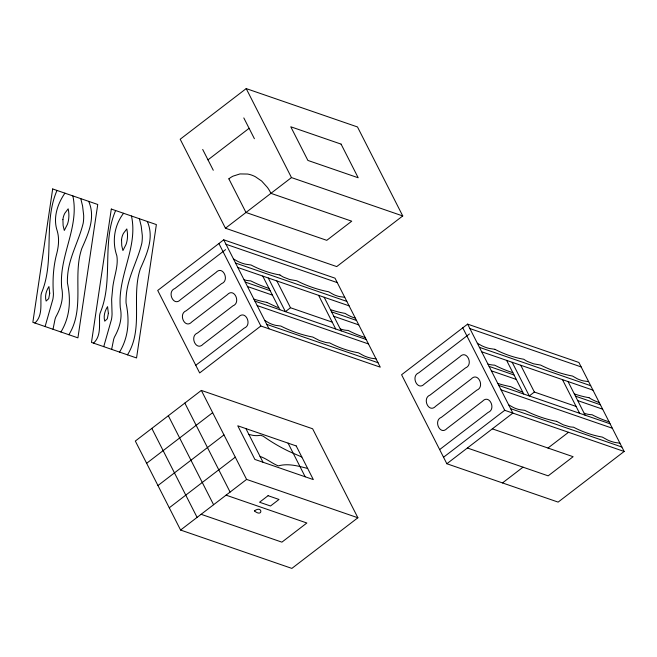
<?xml version="1.0" encoding="UTF-8"?>
<svg xmlns="http://www.w3.org/2000/svg" width="657" height="657" viewBox="0 0 657 657"><rect width="100%" height="100%" fill="white"/><g stroke="black" fill="none" stroke-linecap="round" stroke-linejoin="round"><path stroke-width="0.99" d="M53.028 329.272L55.007 319.351A71.482 47.271 27.7 0 1 55.829 316.986C60.789 308.043 63.934 298.056 61.676 287.774A144.097 95.298 27.7 0 1 61.438 282.871C60.682 253.208 79.325 225.885 72.853 195.901M111.649 349.376L113.636 339.455A71.482 47.271 27.7 0 1 114.458 337.09C119.418 328.147 122.563 318.16 120.305 307.878A144.097 95.298 27.7 0 1 120.067 302.976C119.311 273.312 137.954 245.989 131.482 216.005M45.103 326.537L52.872 299.255A78.692 52.043 27.7 0 0 53.431 293.917C52.47 280.243 53.274 266.471 56.855 253.183C58.678 245.866 59.385 238.089 57.175 230.763C52.856 217.828 57.43 203.966 64.928 193.166M103.732 346.641L111.501 319.359A78.692 52.043 27.7 0 0 112.06 314.021L111.633 299.255L112.873 286.386A306.507 202.701 27.7 0 1 113.636 281.935C115.213 273.328 118.276 264.689 116.856 255.836C111.912 241.448 114.219 225.491 123.557 213.27M60.945 331.999C70.094 316.641 71.03 300.142 67.433 282.921A102.796 67.975 27.7 0 1 67.581 276.285C68.771 257.503 78.914 241.07 83.201 223.134A82.667 54.671 27.7 0 0 83.677 215.389L82.585 206.043L80.778 198.628M119.574 352.103C128.723 336.745 129.651 320.246 126.062 303.025A102.796 67.975 27.7 0 1 126.21 296.389C127.401 277.607 137.543 261.174 141.83 243.238A82.667 54.671 27.7 0 0 142.306 235.493L141.214 226.148L139.399 218.732M57.003 190.44C42.861 222.928 55.147 260.344 41.58 292.759A34.263 22.658 27.7 0 0 40.997 295.387C40.479 304.749 42.705 315.91 34.911 323.022M115.632 210.544C101.49 243.033 113.768 280.449 100.209 312.863A34.263 22.658 27.7 0 0 99.626 315.491C99.108 324.854 101.334 336.014 93.54 343.126M68.87 334.733C83.579 311.032 74.635 282.658 79.579 256.854A160.472 106.122 27.7 0 1 81.747 248.617C88.284 233.826 95.782 217.607 88.695 201.362M127.499 354.837C142.208 331.136 133.256 302.762 138.208 276.958A160.472 106.122 27.7 0 1 140.376 268.721C146.913 253.93 154.411 237.711 147.324 221.466M246.211 88.596L180.19 139.235L225.45 228.225L336.729 266.586L402.749 215.948L357.49 126.957L246.211 88.596L291.47 177.587L402.749 215.948M207.99 159.856L249.11 128.32M225.45 228.225L291.47 177.587M223.733 239.813L157.713 290.451L199.662 372.938L260.854 326.003L380.272 367.164L335.013 278.174L223.733 239.813L268.992 328.804M225.589 249.627L174.861 288.538C166.533 291.642 173.629 307.213 180.519 299.666L215.964 272.483C222.854 264.927 229.95 280.498 221.623 283.602L186.177 310.786C177.842 313.898 184.946 329.461 191.836 321.914L227.281 294.73C234.171 287.175 241.267 302.746 232.931 305.85L197.494 333.033C189.159 336.146 196.254 351.709 203.153 344.161L238.59 316.978C245.488 309.431 252.584 324.993 244.248 328.106L195.77 365.284M332.22 322.127L290.493 307.747L285.409 311.648L268.294 277.993M201.338 390.414L135.326 441.052L180.585 530.043L291.864 568.404L357.884 517.765L312.625 428.775L201.338 390.414L246.605 479.413L357.884 517.765M146.634 463.3L212.654 412.662M157.951 485.548L223.971 434.909M169.268 507.795L235.288 457.157M180.585 530.043L246.605 479.413M467.612 324.115L401.591 374.745L446.85 463.743L558.13 502.104L624.15 451.466L578.891 362.467L467.612 324.115L512.871 413.105L446.85 463.743M469.468 333.928L418.739 372.839C410.411 375.944 417.507 391.515 424.397 383.959L459.843 356.776C466.733 349.228 473.828 364.799 465.501 367.904L430.056 395.087C421.72 398.191 428.824 413.762 435.714 406.215L471.159 379.032C478.05 371.476 485.145 387.047 476.81 390.151L441.373 417.335C433.037 420.447 440.133 436.01 447.031 428.463L482.468 401.279C489.366 393.724 496.462 409.295 488.126 412.399L439.648 449.585M443.541 457.231L504.732 410.305L624.15 451.466M576.099 406.428L534.371 392.048L529.287 395.941L512.173 362.294M502.49 482.928L523.021 467.176M547.979 448.033L568.51 432.29M344.744 297.301L339.554 296.603A21.123 13.969 27.7 0 1 333.518 294.525L328.64 291.757A83.809 55.426 27.7 0 1 296.734 280.769L289.729 279.529L283.561 277.164A19.39 12.82 27.7 0 1 279.923 274.963M588.623 381.602L583.432 380.904A21.123 13.969 27.7 0 1 577.396 378.826L572.518 376.05A83.809 55.426 27.7 0 1 540.612 365.07L533.607 363.822L527.44 361.465A19.39 12.82 27.7 0 1 523.801 359.256A68.796 45.497 27.7 0 1 494.951 349.335M494.959 349.319L489.301 348.456A25.368 16.778 27.7 0 1 481.606 345.664L477.335 343.241M376.05 358.862L371.509 358.246A25.368 16.778 27.7 0 1 363.781 355.716L358.426 352.784A68.796 45.497 27.7 0 1 329.576 342.864A19.39 12.82 27.7 0 1 325.675 342.445L319.442 340.531L312.765 337.049A83.809 55.426 27.7 0 1 280.859 326.061L275.677 325.346A21.123 13.969 27.7 0 1 269.641 323.269L264.763 320.501M619.929 443.163L615.387 442.547A25.368 16.778 27.7 0 1 607.659 440.018L602.305 437.086A68.796 45.497 27.7 0 1 573.454 427.165A19.39 12.82 27.7 0 1 569.553 426.746L563.32 424.833L556.643 421.342M307.673 468.49C298.221 465.994 288.021 463.128 278.305 465.895C271.957 463.382 266.619 458.635 260.057 456.418M248.872 434.425L252.805 435.336A19.726 13.05 27.7 0 0 260.451 435.246L263.202 436.182A116.544 77.074 27.7 0 0 288.924 451.359L301.842 457.026M225.992 244.256L337.271 282.617M469.87 328.557L581.149 366.918M235.543 263.038L346.822 301.399M479.421 347.339L590.7 385.7M237.801 267.489L349.081 305.842M481.68 351.782L592.967 390.143M245.233 282.083L270.158 290.681M331.58 311.853L356.513 320.444M489.112 366.384L514.037 374.983M575.458 396.155L600.391 404.745M247.492 286.534L272.425 295.124M333.838 316.296L358.771 324.895M491.37 370.835L516.303 379.426M577.717 400.598L602.65 409.188M254.916 301.136L366.195 339.497M498.794 385.437L610.074 423.79M257.174 305.579L368.462 343.94M501.053 389.88L612.34 428.241M266.726 324.361L378.013 362.721M510.612 408.662L621.892 447.023M492.339 428.857L573.126 456.705L548.168 475.849L467.382 448M226.074 495.156L306.86 523.005L281.902 542.148L201.116 514.3M266.824 302.376L276.63 307A20.958 13.863 27.7 0 0 278.749 307.575M233.457 258.948L237.727 261.363A25.368 16.778 27.7 0 0 245.422 264.155L251.081 265.017A68.796 45.497 27.7 0 0 279.923 274.979M508.641 404.802L513.519 407.57A21.123 13.969 27.7 0 0 519.556 409.648L524.746 410.346A83.809 55.426 27.7 0 0 556.643 421.359M568.034 381.553L585.141 415.199M562.474 379.631L579.581 413.278M520.746 365.251L534.371 392.048M506.613 360.381L523.728 394.028M462.774 327.818L504.732 410.305M243.813 117.915L254.399 138.726M324.156 297.251L341.262 330.898M318.596 295.338L335.702 328.985M228.866 178.835L245.981 212.482L326.767 240.331L351.733 221.187L270.939 193.339A42.483 28.095 27.7 0 0 267.456 187.475L261.658 181.045L255.335 176.7A18.519 12.245 27.7 0 0 247.656 174.048L239.977 173.933L233.03 176.15A43.075 28.489 27.7 0 0 228.874 178.835M276.868 280.95L290.493 307.747M202.701 149.451L213.279 170.262M262.734 276.08L279.849 309.726M218.896 243.517L260.854 326.003M288.062 443.13L305.177 476.777M245.907 428.602L263.022 462.249M184.839 403.07L230.098 492.068M168.332 415.733L213.591 504.732M151.824 428.389L197.092 517.388M266.816 302.376A84.416 55.829 27.7 0 1 253.898 299.14M244.059 279.808A23.151 15.316 27.7 0 0 250.711 280.851A83.71 55.36 27.7 0 0 269 288.415M330.438 309.619A68.952 45.596 27.7 0 0 345.106 313.397A26.559 17.567 27.7 0 0 355.347 318.185M340.285 328.952A20.145 13.321 27.7 0 0 348.153 330.43A68.656 45.399 27.7 0 0 365.185 337.509M497.776 383.442A84.416 55.829 27.7 0 0 510.694 386.669L520.508 391.301A20.958 13.863 27.7 0 0 522.627 391.868M487.937 364.101A23.151 15.316 27.7 0 0 494.59 365.152A83.71 55.36 27.7 0 0 512.879 372.716M588.984 397.699A68.952 45.596 27.7 0 1 574.317 393.921M584.163 413.253A20.145 13.321 27.7 0 0 592.031 414.731A68.656 45.399 27.7 0 0 609.064 421.81M599.225 402.486A26.559 17.567 27.7 0 1 588.992 397.69M49.743 293.211L48.692 298.656L46.13 301.062C44.651 296.102 46.187 290.764 48.93 286.542L49.743 293.211M108.372 313.315L107.321 318.76L104.759 321.166C103.28 316.206 104.816 310.868 107.559 306.647L108.372 313.315M254.399 510.9C263.063 518.143 262.907 504.781 254.399 510.9M62.916 219.635L63.113 225.556L64.296 230.451L67.425 224.308A55.319 36.578 27.7 0 0 68.673 211.841L68.18 208.827L64.862 213.197A37.876 25.048 27.7 0 0 63.105 218.255L62.916 219.635M121.545 239.739L121.742 245.661L122.925 250.555L126.054 244.412A55.319 36.578 27.7 0 0 127.302 231.946L126.809 228.932L123.491 233.301A37.876 25.048 27.7 0 0 121.734 238.36L121.545 239.739M52.675 188.945L32.85 322.316L77.92 337.854L97.745 204.483L52.675 188.945M111.304 209.049L91.479 342.42L136.549 357.958L156.374 224.587L111.304 209.049M268.081 495.69L259.556 502.227L270.495 505.997L279.011 499.46L268.081 495.69M341.073 144.113L290.772 126.776L307.887 160.431L358.188 177.768L341.073 144.113M296.208 445.939L237.768 425.793L254.875 459.44L313.315 479.585L296.208 445.939"/></g></svg>
